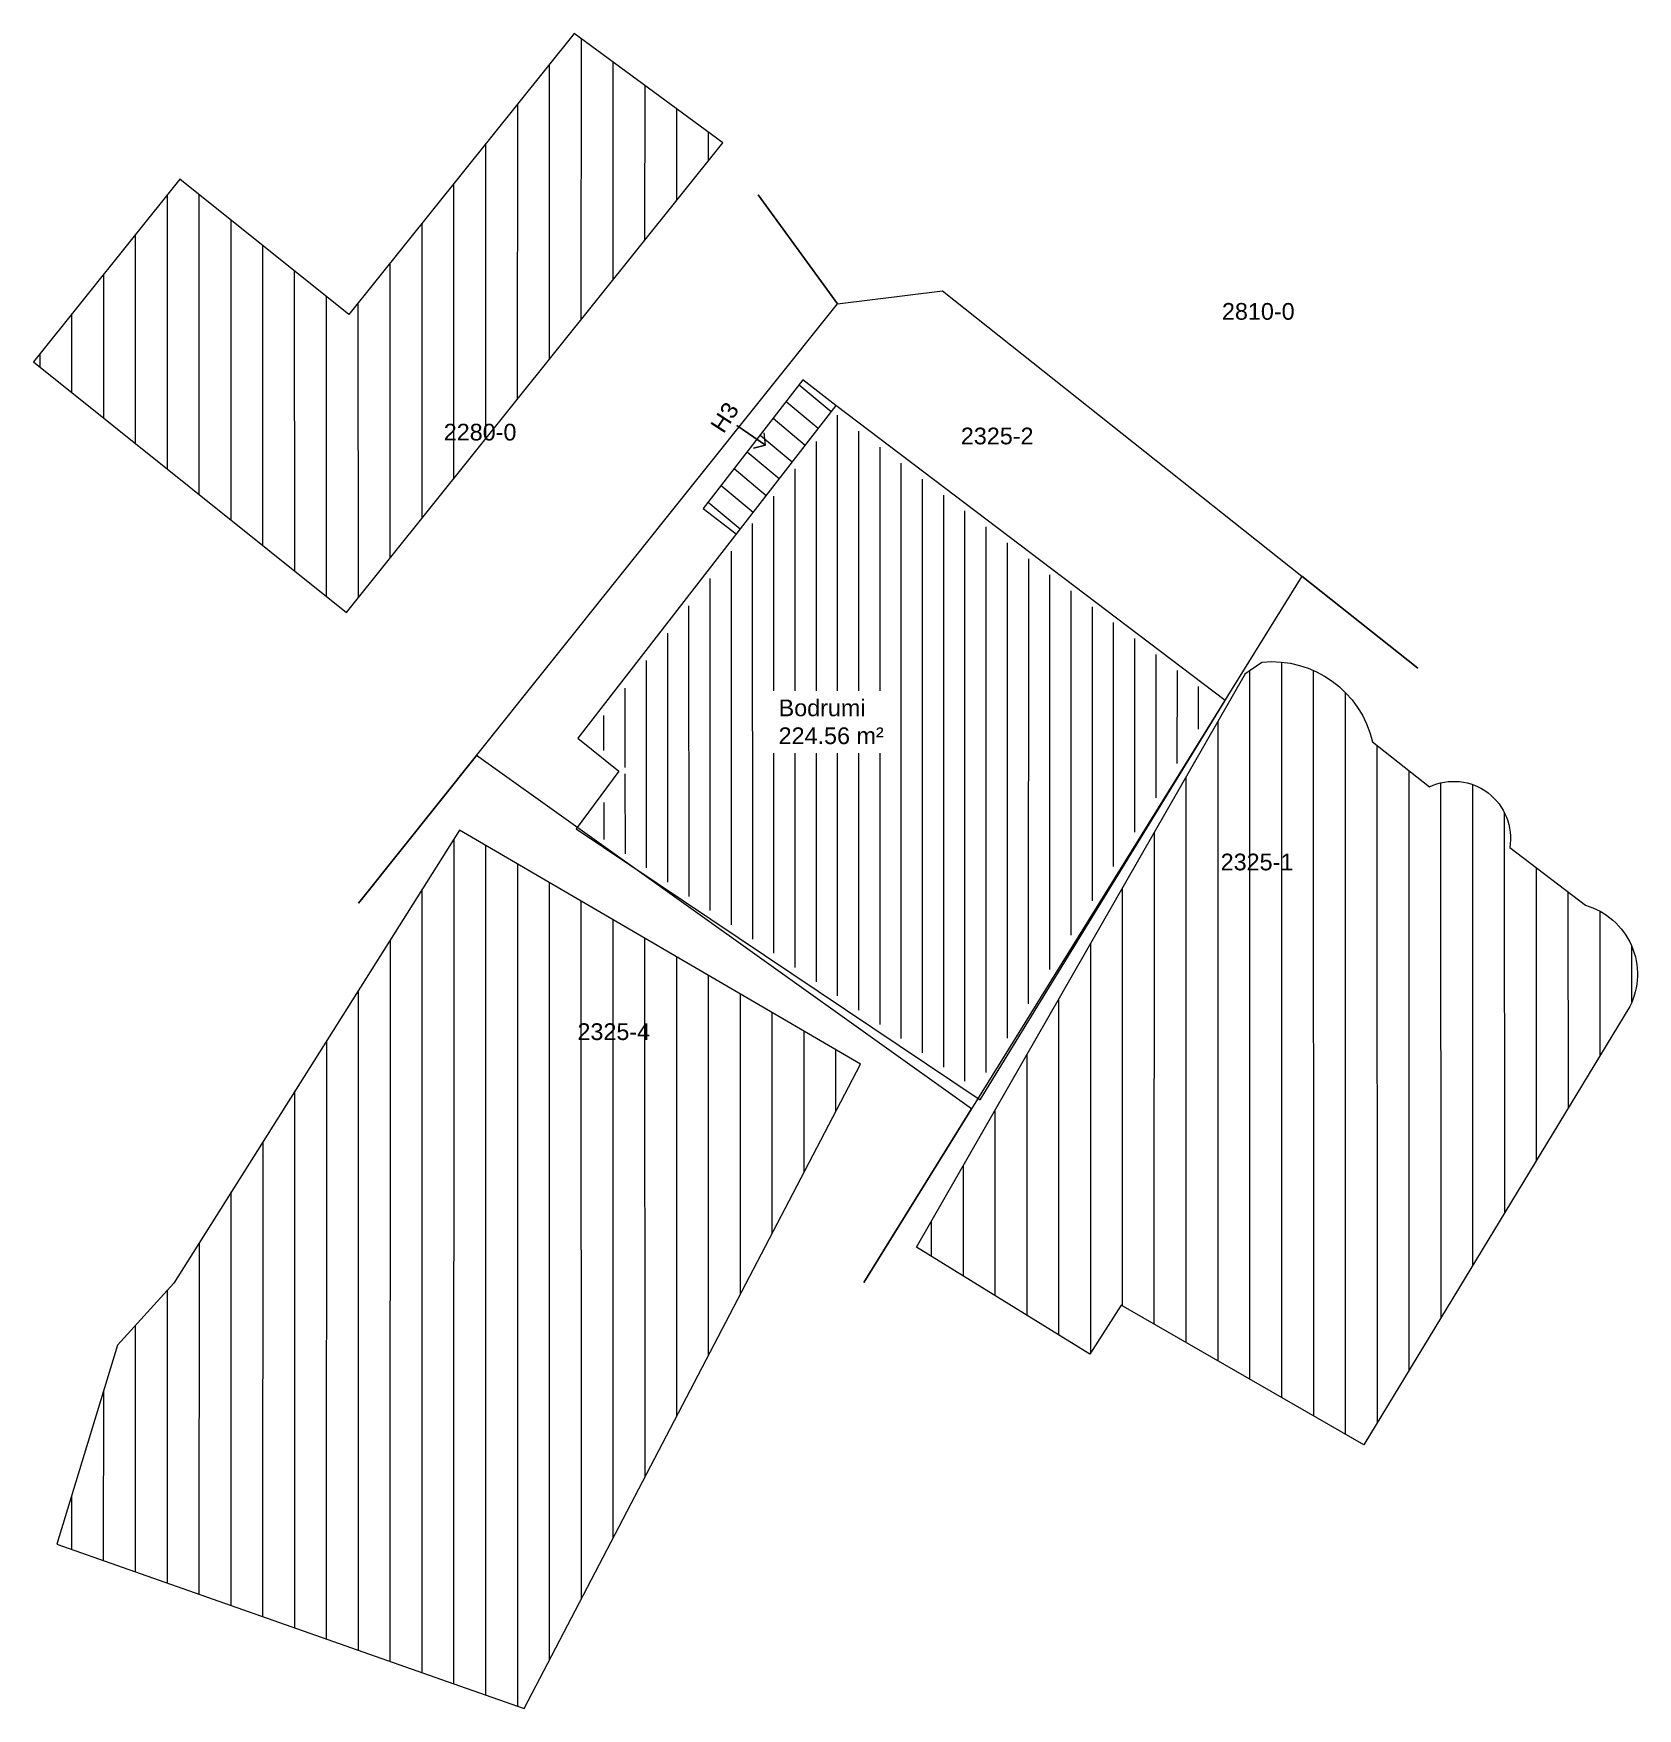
# Model space of a CAD drawing. Header units: metres. Extents: x 7512487.3 to 7512535.3, y 4692016.5 to 4692066.6.
import ezdxf

# ---------------------------------------------------------------- set-up
doc = ezdxf.new("R2010")
doc.units = ezdxf.units.M
for name, color, linetype, lineweight in [('bodrum hash', 1, 'Continuous', 0), ('Bodrumi', 20, 'Continuous', 0), ('Etazha', 7, 'Continuous', 0), ('hash ndertesa fqinje', 30, 'Continuous', 0), ('hyrjet', 54, 'Continuous', 0), ('ndertesa fqinje', 30, 'Continuous', 0), ('nr parc fqinje', 8, 'Continuous', 0), ('parc fqinje', 8, 'Continuous', 0), ('Parcela kadastrale', 7, 'Continuous', 0), ('Shkallet bodrum', 190, 'Continuous', 0)]:
    doc.layers.add(name, color=color, linetype=linetype, lineweight=lineweight)
doc.styles.get("Standard").update_dxf_attribs({"font": 'arial.ttf'})

msp = doc.modelspace()

# ---------------------------------------------------------------- hatches: boundary and pattern name
at = {"layer": 'bodrum hash'}
h = msp.add_hatch(dxfattribs=at)
h.set_pattern_fill('ANSI31', color=256, scale=0.2, angle=45)
h.set_pattern_definition([(90, (-18.04993, -21.80993), (-0.635, 1e-16), [])])
h.paths.add_polyline_path([(7512503.882, 4692045.546), (7512505.11, 4692044.563), (7512503.841, 4692042.85), (7512515.519, 4692035.022), (7512522.713, 4692046.659), (7512511.356, 4692055.191)])
h.paths.add_polyline_path([(7512509.409, 4692045.063), (7512512.804, 4692045.063), (7512512.804, 4692046.928), (7512509.409, 4692046.928)], flags=16)
at = {"layer": 'hash ndertesa fqinje'}
h = msp.add_hatch(dxfattribs=at)
h.set_pattern_fill('ANSI31', color=256, scale=0.3, angle=45)
h.paths.add_polyline_path([(7512535.075, 4692037.481, 0.471019), (7512533.749, 4692040.515), (7512531.482, 4692042.241, 0.606805), (7512529.084, 4692044.06), (7512527.377, 4692045.406, 0.375223), (7512524.072, 4692047.793), (7512523.589, 4692047.462), (7512513.737, 4692030.281), (7512518.922, 4692027.081), (7512519.856, 4692028.551), (7512527.122, 4692024.369)])
h.paths.add_polyline_path([(7512512.06, 4692035.765), (7512500.064, 4692042.763), (7512491.512, 4692029.208), (7512489.835, 4692027.357), (7512488.02, 4692021.398), (7512499.695, 4692017.29), (7512501.995, 4692016.481)])
h.paths.add_polyline_path([(7512507.937, 4692063.324), (7512503.49, 4692066.6), (7512496.753, 4692058.189), (7512491.694, 4692062.24), (7512487.318, 4692056.777), (7512496.684, 4692049.275)])
at = {"layer": 'Shkallet bodrum'}
h = msp.add_hatch(dxfattribs=at)
h.set_pattern_fill('ANSI31', color=256, scale=0.2, angle=95)
h.set_pattern_definition([(140, (-13.5641, -18.24346), (-0.40817013215, -0.48643822138), [])])
h.paths.add_polyline_path([(7512511.31, 4692055.459), (7512510.324, 4692056.223), (7512507.346, 4692052.38), (7512508.332, 4692051.615)])

# ---------------------------------------------------------------- linework, layer by layer
at = {"layer": 'Bodrumi', "elevation": 617.03, "flags": 128}
msp.add_lwpolyline([(7512522.972, 4692046.641), (7512511.319, 4692055.47), (7512503.603, 4692045.513), (7512504.835, 4692044.527), (7512503.555, 4692042.801), (7512515.64, 4692034.698)], close=True, dxfattribs=at)
at = {"layer": 'hyrjet', "lineweight": 15, "flags": 128}
msp.add_lwpolyline([(7512509.218, 4692054.287), (7512508.356, 4692054.871), (7512509.218, 4692054.287), (7512508.861, 4692054.192), (7512509.218, 4692054.287), (7512509.178, 4692054.647)], dxfattribs=at)
at = {"layer": 'ndertesa fqinje', "flags": 128}
for points in [[(7512496.753, 4692058.189), (7512491.694, 4692062.24), (7512487.318, 4692056.777), (7512496.684, 4692049.275), (7512507.937, 4692063.324), (7512503.49, 4692066.6)], [(7512512.06, 4692035.765), (7512500.064, 4692042.763), (7512491.512, 4692029.208), (7512489.835, 4692027.357), (7512488.02, 4692021.398), (7512499.695, 4692017.29), (7512501.995, 4692016.481)]]:
    msp.add_lwpolyline(points, close=True, dxfattribs=at)
msp.add_lwpolyline([(7512523.561, 4692047.443), (7512524.072, 4692047.793, -0.375223), (7512527.377, 4692045.406), (7512529.084, 4692044.06, -0.606805), (7512531.482, 4692042.241), (7512533.749, 4692040.515, -0.471019), (7512535.075, 4692037.481), (7512527.122, 4692024.369), (7512519.856, 4692028.551), (7512518.922, 4692027.081), (7512513.737, 4692030.281), (7512523.58, 4692047.447)], format="xyb", dxfattribs=at)
at = {"layer": 'parc fqinje'}
for points in [[(7512508.996, 4692061.777), (7512511.371, 4692058.508)], [(7512511.371, 4692058.508), (7512508.996, 4692061.777)], [(7512525.263, 4692050.362), (7512528.735, 4692047.605)], [(7512528.735, 4692047.605), (7512525.263, 4692050.362)], [(7512500.569, 4692044.993), (7512497.17, 4692040.74), (7512497.039, 4692040.577)], [(7512497.039, 4692040.577), (7512497.17, 4692040.74), (7512500.569, 4692044.993)], [(7512512.163, 4692029.223), (7512515.38, 4692034.419)], [(7512515.38, 4692034.419), (7512512.163, 4692029.223)]]:
    msp.add_lwpolyline(points, dxfattribs=at)
at = {"layer": 'Parcela kadastrale', "flags": 128}
msp.add_lwpolyline([(7512525.263, 4692050.362), (7512515.38, 4692034.419), (7512500.569, 4692044.993), (7512511.371, 4692058.508), (7512514.511, 4692058.898), (7512525.263, 4692050.362)], dxfattribs=at)
at = {"layer": 'Shkallet bodrum', "flags": 128}
msp.add_lwpolyline([(7512511.319, 4692055.47), (7512510.333, 4692056.234), (7512507.354, 4692052.391), (7512508.341, 4692051.627)], dxfattribs=at)

# ---------------------------------------------------------------- texts
at = {"layer": 'Bodrumi', "insert": (7512509.61, 4692046.671), "char_height": 0.5, "attachment_point": 1}
msp.add_mtext_dynamic_manual_height_columns('Bodrumi\\P224.56 m²', width=4.76477, gutter_width=0.935, heights=[0], dxfattribs=at)
at = {"layer": 'Etazha', "insert": (7512515.062, 4692054.807), "char_height": 0.5, "attachment_point": 1}
msp.add_mtext_dynamic_manual_height_columns('2325-2', width=4.76477, gutter_width=0.935, heights=[0], dxfattribs=at)
at = {"layer": 'hyrjet', "lineweight": 15}
msp.add_text('H3', height=0.5, rotation=57.1245, dxfattribs=at).set_placement((7512507.963, 4692054.603))
at = {"layer": 'nr parc fqinje', "char_height": 0.5, "attachment_point": 1}
for s, insert in [('2810-0', (7512522.874, 4692058.535)), ('2280-0', (7512499.592, 4692054.922)), ('2325-1', (7512522.836, 4692042.06)), ('2325-4', (7512503.592, 4692036.983))]:
    msp.add_mtext_dynamic_manual_height_columns(s, width=1.70865, gutter_width=0.935, heights=[0], dxfattribs=dict(at, insert=insert))

doc.saveas('drawing.dxf')
